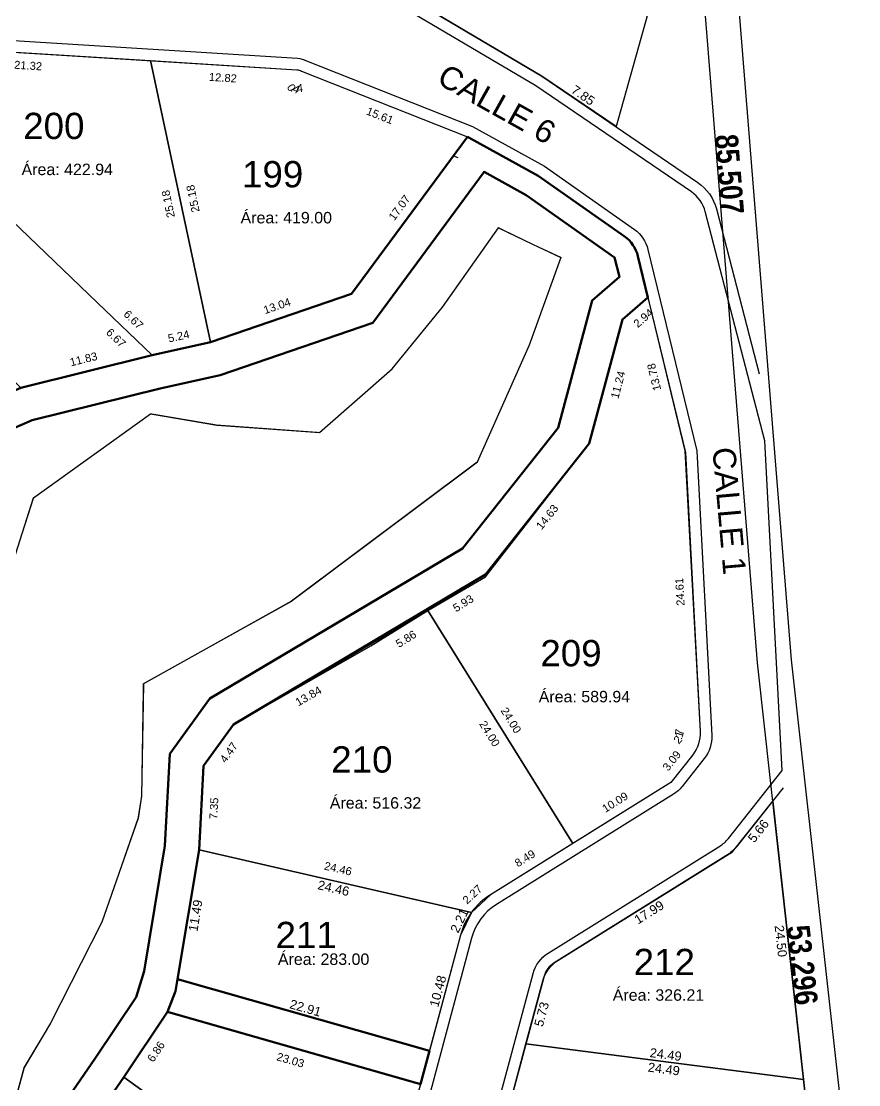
# Model space of a CAD drawing. Header units: metres. Extents: x 859577 to 860336, y 1645916 to 1646650.
# Drawn here: x 860262.6 to 860335.9, y 1646432.4 to 1646525.4 of the extents above; entities that cross this region are included whole.
import ezdxf
from ezdxf.enums import TextEntityAlignment as Align

# ---------------------------------------------------------------- set-up
doc = ezdxf.new("R2010")
doc.units = ezdxf.units.M
for name, color, linetype in [('_LINDERO', 6, 'Continuous'), ('_SENDERO', 5, 'Continuous'), ('A-CALZADA', 252, 'Continuous'), ('A-MZ_6', 2, 'Continuous'), ('A-NUMERO LOTE', 251, 'Continuous'), ('A-SENDEROS', 97, 'Continuous'), ('A-ZONA VERDE', 103, 'Continuous'), ('C-PROP', 7, 'Continuous'), ('C-PROP-LINE', 230, 'Continuous'), ('C-PROP-LINE-TEXT', 7, 'Continuous'), ('CVL_CUADCON_TIT', 7, 'Continuous'), ('GUEVARA_TEXTOS', 4, 'Continuous')]:
    doc.layers.add(name, color=color, linetype=linetype)
doc.layers.add('A-VIA', color=30, linetype='Continuous', lineweight=30)
doc.styles.add('ARIAL', font='arial.ttf')
doc.styles.add('Narrow-Negrita', font='ARIALNB.TTF')
doc.styles.get("Standard").update_dxf_attribs({"font": 'arial.ttf'})

msp = doc.modelspace()

# ---------------------------------------------------------------- linework, layer by layer
at = {"layer": '_LINDERO', "color": 7, "flags": 128}
for points in [[(860335.912, 1646416.565), (860330.034, 1646469.536), (860323.18, 1646554.768), (860316.866, 1646639.341), (860266.475, 1646638.618), (860223.477, 1646636.386), (860200.552, 1646649.65), (860183.224, 1646646.633), (860170.998, 1646646.134), (860159.878, 1646641.568), (860145.068, 1646625.172), (860105.48, 1646620.646), (860076.36964, 1646622.55813), (860040.216, 1646620.497), (860010.388, 1646563.794), (859983.268, 1646512.56), (859956.217, 1646474.82), (859894.378, 1646431.79)], [(860094.80219, 1646136.08319), (860126.61658, 1646172.93886), (860169.52798, 1646223.94869), (860217.74468, 1646281.42215), (860242.90712, 1646311.40794), (860295.39524, 1646375.129), (860332.78395, 1646417.55301), (860327.04729, 1646469.25026), (860320.18897, 1646554.53609), (860314.08463, 1646636.30078), (860266.57431, 1646635.61912), (860222.74438, 1646633.34393), (860199.99292, 1646646.50752), (860183.54385, 1646643.64356), (860171.64852, 1646643.15805), (860161.64765, 1646639.05158), (860146.53465, 1646622.32014), (860115.93388, 1646618.82162)]]:
    msp.add_lwpolyline(points, dxfattribs=at)
at = {"layer": 'A-CALZADA'}
for points in [[(860302.56734, 1646423.99672), (860307.42428, 1646442.09948, -0.1901475), (860308.73574, 1646443.86852), (860323.7519, 1646453.22139, 0.08593777), (860324.51575, 1646453.90292), (860329.22062, 1646459.83135), (860327.70315, 1646488.686), (860322.48769, 1646508.71992, 0.18119306), (860321.27622, 1646510.44161), (860307.66178, 1646519.73827), (860289.13199, 1646530.68974, -0.28191818), (860287.66418, 1646533.4587), (860290.93358, 1646586.00424, -0.41421356), (860294.11409, 1646588.81215), (860319.24597, 1646587.24844), (860318.72061, 1646593.13108), (860227.02919, 1646600.24344, 0.22463755), (860219.03738, 1646597.19394), (860114.34973, 1646487.99996, -0.10319114)], [(860210.48103, 1646448.04724), (860195.43579, 1646459.12007, -0.45278422), (860194.91939, 1646465.10985), (860251.04623, 1646523.6527, -0.22062998), (860252.61412, 1646524.26473), (860286.81471, 1646522.13676, -0.10165123), (860287.59156, 1646521.92615), (860302.11765, 1646516.18254), (860308.41352, 1646512.70197), (860316.28467, 1646507.16667, -0.18200952), (860317.47456, 1646505.41925), (860321.74069, 1646487.81446), (860323.05008, 1646462.91652, -0.18284148), (860322.40413, 1646460.89405), (860320.46177, 1646458.44655, -0.08593777), (860319.69792, 1646457.76502), (860304.22397, 1646448.12702, 0.1901475), (860302.0382, 1646445.17861), (860296.77229, 1646425.55152, -0.10956742)], [(860210.48103, 1646448.04724), (860195.43579, 1646459.12007, -0.45278422), (860194.91939, 1646465.10985), (860251.04623, 1646523.6527, -0.22062998), (860252.61412, 1646524.26473), (860286.81471, 1646522.13676, -0.10165123), (860287.59156, 1646521.92615), (860302.11765, 1646516.18254), (860308.41352, 1646512.70197), (860316.28467, 1646507.16667, -0.18200952), (860317.47456, 1646505.41925), (860321.74069, 1646487.81446), (860323.05008, 1646462.91652, -0.18284148), (860322.40413, 1646460.89405), (860320.46177, 1646458.44655, -0.08593777), (860319.69792, 1646457.76502), (860304.22397, 1646448.12702, 0.1901475), (860302.0382, 1646445.17861), (860296.77229, 1646425.55152, -0.10956742)]]:
    msp.add_lwpolyline(points, format="xyb", dxfattribs=at)
msp.add_lwpolyline([(860300.46077, 1646513.61167), (860300.83508, 1646513.46366)], dxfattribs=at)
at = {"layer": 'A-MZ_6'}
for points in [[(860319.35475, 1646586.23974), (860294.05199, 1646587.81408, 0.41421356), (860291.93165, 1646585.94214), (860288.66225, 1646533.3966, 0.28191818), (860289.64079, 1646531.55063), (860308.19871, 1646520.58252), (860321.84014, 1646511.26744, -0.18119306), (860323.45544, 1646508.97186), (860327.21239, 1646494.54043)], [(860211.14991, 1646448.79659), (860196.02854, 1646459.92546, -0.45278422), (860195.64123, 1646464.4178), (860251.76807, 1646522.96064, -0.22062998), (860252.55202, 1646523.26666), (860286.75261, 1646521.13869, -0.1111736), (860287.17433, 1646521.01579), (860301.69013, 1646515.27624)], [(860211.14991, 1646448.79659), (860196.02854, 1646459.92546, -0.45278422), (860195.64123, 1646464.4178), (860251.76807, 1646522.96064, -0.22062998), (860252.55202, 1646523.26666), (860286.75261, 1646521.13869, -0.1111736), (860287.17433, 1646521.01579), (860301.69013, 1646515.27624)], [(860301.69013, 1646515.27624), (860307.88245, 1646511.85292), (860315.40146, 1646506.56526, -0.18200952), (860316.59136, 1646504.81783), (860320.74695, 1646487.6692), (860322.03159, 1646463.24181, -0.18284148), (860321.38564, 1646461.21934), (860319.46318, 1646458.79693), (860303.69528, 1646448.97584, 0.1901475), (860301.07236, 1646445.43774), (860295.80645, 1646425.81065, -0.10956742), (860295.00592, 1646424.27444), (860280.46603, 1646406.96482), (860273.85403, 1646399.09329), (860265.28915, 1646391.2753, -0.16281266), (860262.96893, 1646390.24737), (860238.28151, 1646387.91357), (860220.23701, 1646384.89996), (860220.19001, 1646384.89596)], [(860301.69013, 1646515.27624), (860307.88245, 1646511.85292), (860315.40146, 1646506.56526, -0.18200952), (860316.59136, 1646504.81783), (860317.46602, 1646501.20841)], [(860317.46602, 1646501.20841), (860320.74695, 1646487.6692), (860322.03159, 1646463.24181, -0.18284148), (860321.38564, 1646461.21934), (860319.46318, 1646458.79693), (860303.69528, 1646448.97584, 0.1901475), (860301.07236, 1646445.43774), (860295.80645, 1646425.81065, -0.10956742), (860295.00592, 1646424.27444), (860280.46603, 1646406.96482), (860273.85403, 1646399.09329), (860265.28915, 1646391.2753, -0.16281266), (860262.96893, 1646390.24737), (860238.28151, 1646387.91357), (860220.23701, 1646384.89996), (860220.19001, 1646384.89596)], [(860329.29996, 1646458.32267), (860325.29905, 1646453.28128, -0.08593777), (860324.28059, 1646452.37257), (860309.26443, 1646443.01971, 0.1901475), (860308.39012, 1646441.84034), (860303.53318, 1646423.73758, -0.10929823), (860301.1398, 1646419.13872), (860266.46197, 1646375.69537), (860251.21475, 1646357.9156), (860241.66007, 1646346.7739), (860210.63264, 1646309.83601), (860123.55672, 1646206.17285, 0.17290047), (860122.61994, 1646203.65539), (860122.48667, 1646194.01459, 0.08036494), (860122.67325, 1646192.7507), (860127.50673, 1646177.50148, -0.18267581), (860127.35289, 1646174.67724)]]:
    msp.add_lwpolyline(points, format="xyb", dxfattribs=at)
msp.add_lwpolyline([(860304.38331, 1646426.90618), (860305.96165, 1646432.78896)], dxfattribs=at)
msp.add_lwpolyline([(860304.38331, 1646426.90618), (860305.96165, 1646432.78896)], dxfattribs=at)
at = {"layer": 'A-SENDEROS', "lineweight": 9, "flags": 128}
for points in [[(860335.912, 1646416.565), (860330.034, 1646469.536), (860323.18, 1646554.768), (860316.866, 1646639.341), (860266.475, 1646638.618), (860223.477, 1646636.386), (860200.552, 1646649.65), (860183.224, 1646646.633), (860170.998, 1646646.134), (860159.878, 1646641.568), (860145.068, 1646625.172), (860113.71355, 1646621.58732), (860112.63081, 1646618.44399), (860111.10237, 1646614.00673), (860103.58871, 1646605.81687), (860094.34843, 1646598.64828), (860081.97851, 1646597.24696), (860069.26391, 1646592.84925), (860065.1479, 1646583.47602), (860062.16952, 1646572.90974), (860022.0204, 1646545.8368)], [(860024.30313, 1646543.75774), (860064.75862, 1646571.03727), (860067.97872, 1646582.46107), (860071.4836, 1646590.44261), (860082.64573, 1646594.30336), (860095.52238, 1646595.76208), (860105.62793, 1646603.60196), (860113.73535, 1646612.43901), (860115.93388, 1646618.82162), (860146.53465, 1646622.32014), (860161.64765, 1646639.05158), (860171.64852, 1646643.15805), (860183.54385, 1646643.64356), (860199.99292, 1646646.50752), (860222.74438, 1646633.34393), (860266.57431, 1646635.61912), (860314.08463, 1646636.30078), (860320.18897, 1646554.53609), (860327.04729, 1646469.25026), (860332.78395, 1646417.55301)], [(860301.69013, 1646515.27624), (860291.54718, 1646501.54244), (860279.21656, 1646497.31381), (860274.10711, 1646496.16399), (860262.62205, 1646493.32168), (860255.96341, 1646490.42348), (860252.76718, 1646477.96551), (860253.81068, 1646460.20923), (860253.72272, 1646457.06777), (860251.76917, 1646451.0277), (860250.58693, 1646449.44655), (860242.15538, 1646438.16999), (860223.58355, 1646442.10231), (860211.87527, 1646438.95975), (860208.57303, 1646441.40456), (860206.1518, 1646443.19712), (860193.13637, 1646452.83307), (860175.53825, 1646457.12869), (860153.47896, 1646457.23509), (860147.40317, 1646457.4965), (860136.57322, 1646465.90498)], [(860263.18162, 1646426.06731), (860269.13434, 1646434.69894), (860272.69345, 1646440.02772), (860273.39519, 1646442.28146), (860275.21069, 1646453.24596), (860275.65048, 1646461.2992), (860279.14746, 1646466.13936), (860301.24032, 1646479.26855), (860309.60319, 1646489.80627), (860312.58068, 1646500.9549), (860314.96989, 1646503.01691), (860314.55895, 1646504.71271), (860306.8203, 1646510.15483), (860303.13991, 1646512.18948), (860293.40487, 1646499.008), (860280.0349, 1646494.42294), (860274.79686, 1646493.24418), (860263.58782, 1646490.47019), (860258.50496, 1646488.25784)]]:
    msp.add_lwpolyline(points, dxfattribs=at)
at = {"layer": 'A-SENDEROS', "color": 7, "lineweight": 13, "true_color": 0xffffff}
msp.add_lwpolyline([(860265.60811, 1646424.30154), (860271.61667, 1646433.01414), (860275.42894, 1646438.72196), (860276.14771, 1646440.54011), (860276.32109, 1646441.58721), (860278.19726, 1646452.91815), (860278.59799, 1646460.25619), (860281.21487, 1646463.8782), (860303.24724, 1646476.97145), (860312.34071, 1646488.42977), (860315.24057, 1646499.28773), (860317.46602, 1646501.20841), (860316.59136, 1646504.81783, 0.18200952), (860315.40146, 1646506.56526), (860307.88245, 1646511.85292), (860301.69013, 1646515.27624), (860291.54718, 1646501.54244), (860279.21656, 1646497.31381), (860274.10711, 1646496.16399), (860262.62205, 1646493.32168)], format="xyb", dxfattribs=at)
at = {"layer": 'A-SENDEROS', "lineweight": 9, "flags": 128}
msp.add_lwpolyline([(860265.60811, 1646424.30154), (860271.61667, 1646433.01414), (860275.42894, 1646438.72196), (860276.14771, 1646440.54011), (860276.32109, 1646441.58721), (860278.19726, 1646452.91815), (860278.59799, 1646460.25619), (860281.21487, 1646463.8782), (860303.24724, 1646476.97145), (860312.34071, 1646488.42977), (860315.24057, 1646499.28773), (860317.46602, 1646501.20841), (860316.59136, 1646504.81783, 0.18200952), (860315.40146, 1646506.56526), (860307.88245, 1646511.85292), (860301.69013, 1646515.27624)], format="xyb", dxfattribs=at)
at = {"layer": 'A-SENDEROS', "color": 7, "lineweight": 13, "true_color": 0xffffff}
msp.add_lwpolyline([(860258.50496, 1646488.25784), (860263.58782, 1646490.47019), (860274.79686, 1646493.24418), (860280.0349, 1646494.42294), (860293.40487, 1646499.008), (860303.13991, 1646512.18948), (860306.8203, 1646510.15483), (860314.55895, 1646504.71271), (860314.96989, 1646503.01691), (860312.58068, 1646500.9549), (860309.60319, 1646489.80627), (860301.24032, 1646479.26855), (860279.14746, 1646466.13936), (860275.65048, 1646461.2992), (860275.21069, 1646453.24596), (860273.39519, 1646442.28146), (860272.69345, 1646440.02772), (860269.13434, 1646434.69894), (860263.18162, 1646426.06731)], dxfattribs=at)
at = {"layer": 'A-SENDEROS', "lineweight": 9, "flags": 128}
msp.add_lwpolyline([(860276.32109, 1646441.58721), (860298.35786, 1646435.32025), (860297.58037, 1646432.4224), (860275.42894, 1646438.72196), (860276.14771, 1646440.54011)], close=True, dxfattribs=at)
at = {"layer": 'A-VIA'}
msp.add_lwpolyline([(860210.48103, 1646448.04724), (860195.43579, 1646459.12007, -0.45278422), (860194.91939, 1646465.10985), (860251.04623, 1646523.6527, -0.22062998), (860252.61412, 1646524.26473), (860286.81471, 1646522.13676, -0.10165123), (860287.59156, 1646521.92615), (860302.11765, 1646516.18254), (860308.41352, 1646512.70197), (860316.28467, 1646507.16667, -0.18200952), (860317.47456, 1646505.41925), (860321.74069, 1646487.81446), (860323.05008, 1646462.91652, -0.18284148), (860322.40413, 1646460.89405), (860320.46177, 1646458.44655, -0.08593777), (860319.69792, 1646457.76502), (860304.22397, 1646448.12702, 0.1901475), (860302.0382, 1646445.17861), (860296.77229, 1646425.55152, -0.10956742)], format="xyb", dxfattribs=at)
msp.add_lwpolyline([(860210.48103, 1646448.04724), (860195.43579, 1646459.12007, -0.45278422), (860194.91939, 1646465.10985), (860251.04623, 1646523.6527, -0.22062998), (860252.61412, 1646524.26473), (860286.81471, 1646522.13676, -0.10165123), (860287.59156, 1646521.92615), (860302.11765, 1646516.18254), (860308.41352, 1646512.70197), (860316.28467, 1646507.16667, -0.18200952), (860317.47456, 1646505.41925), (860321.74069, 1646487.81446), (860323.05008, 1646462.91652, -0.18284148), (860322.40413, 1646460.89405), (860320.46177, 1646458.44655, -0.08593777), (860319.69792, 1646457.76502), (860304.22397, 1646448.12702, 0.1901475), (860302.0382, 1646445.17861), (860296.77229, 1646425.55152, -0.10956742)], format="xyb", dxfattribs=at)
at = {"layer": 'A-ZONA VERDE', "flags": 128}
for points in [[(860267.07127, 1646426.20867), (860275.42894, 1646438.72196), (860297.58037, 1646432.4224), (860298.35786, 1646435.32025), (860276.32109, 1646441.58721), (860278.19726, 1646452.91815), (860278.59799, 1646460.25619), (860281.21487, 1646463.8782), (860298.21021, 1646473.83411), (860303.24724, 1646476.78482), (860312.34071, 1646488.42977), (860315.24057, 1646499.28773), (860317.46602, 1646501.20841), (860316.59136, 1646504.81783, 0.18200952), (860315.40146, 1646506.56526), (860307.88245, 1646511.85292), (860301.69013, 1646515.27624), (860291.54718, 1646501.54244), (860279.21656, 1646497.31381), (860274.10711, 1646496.16399), (860262.62205, 1646493.32168)], [(860267.07127, 1646426.20867), (860275.42894, 1646438.72196), (860276.14771, 1646440.54011), (860278.19726, 1646452.91815), (860278.59799, 1646460.25619), (860281.21487, 1646463.8782), (860298.21021, 1646473.83411), (860303.24724, 1646476.78482), (860312.34071, 1646488.42977), (860315.24057, 1646499.28773), (860317.46602, 1646501.20841), (860316.59136, 1646504.81783, 0.18200952), (860315.40146, 1646506.56526), (860307.88245, 1646511.85292), (860301.69013, 1646515.27624), (860291.54718, 1646501.54244), (860279.21656, 1646497.31381), (860274.10711, 1646496.16399), (860262.62205, 1646493.32168)]]:
    msp.add_lwpolyline(points, format="xyb", dxfattribs=at)
at = {"layer": 'A-ZONA VERDE', "color": 5, "const_width": 0.1}
msp.add_lwpolyline([(860261.75314, 1646477.52556), (860263.732, 1646483.702), (860273.959, 1646491.038), (860279.766, 1646490.052), (860288.748, 1646489.398), (860295.099, 1646494.981), (860299.496, 1646500.364), (860304.384, 1646507.316), (860307.36927, 1646505.86909), (860309.86004, 1646504.71616), (860307.08417, 1646497.0398), (860302.54576, 1646486.79869), (860286.293, 1646474.641), (860273.3278, 1646467.43106), (860273.174, 1646457.609), (860272.867, 1646455.682), (860269.70656, 1646446.58365), (860265.217, 1646437.756), (860262.891, 1646433.88), (860261.241, 1646427.817)], dxfattribs=at)
at = {"layer": 'A-ZONA VERDE'}
msp.add_lwpolyline([(860261.75314, 1646477.52556), (860263.732, 1646483.702), (860273.959, 1646491.038), (860279.766, 1646490.052), (860288.748, 1646489.398), (860295.099, 1646494.981), (860299.496, 1646500.364), (860304.384, 1646507.316), (860307.36927, 1646505.86909), (860309.86004, 1646504.71616), (860307.08417, 1646497.0398), (860302.54576, 1646486.79869), (860286.293, 1646474.641), (860273.3278, 1646467.43106), (860273.174, 1646457.609), (860272.867, 1646455.682), (860269.70656, 1646446.58365), (860265.217, 1646437.756), (860262.891, 1646433.88), (860261.241, 1646427.817)], dxfattribs=at)
at = {"layer": 'C-PROP-LINE', "color": 2, "lineweight": 30}
for points in [[(860289.64079, 1646531.55063, -0.28191818), (860288.66225, 1646533.3966), (860289.19924, 1646542.02707), (860321.35578, 1646540.02628), (860314.68002, 1646516.15675), (860308.19871, 1646520.58252)], [(860251.76807, 1646522.96064, -0.24619972), (860252.67622, 1646523.25893), (860273.9584, 1646521.93475), (860279.21656, 1646497.31381), (860274.10711, 1646496.16399), (860269.29235, 1646500.78005), (860249.0807, 1646520.15759)], [(860251.76807, 1646522.96064, -0.24619972), (860252.67622, 1646523.25893), (860273.9584, 1646521.93475), (860279.21656, 1646497.31381), (860274.10711, 1646496.16399), (860269.29235, 1646500.78005), (860249.0807, 1646520.15759)], [(860287.17433, 1646521.01579), (860301.69013, 1646515.27624), (860291.54718, 1646501.54244), (860279.21656, 1646497.31381), (860273.9584, 1646521.93475), (860286.75261, 1646521.13869, -0.11117359)], [(860287.17433, 1646521.01579), (860301.69013, 1646515.27624), (860291.54718, 1646501.54244), (860279.21656, 1646497.31381), (860273.9584, 1646521.93475), (860286.75261, 1646521.13869, -0.11117359)], [(860319.46318, 1646458.79693), (860310.89872, 1646453.46252), (860298.21021, 1646473.83411), (860303.24724, 1646476.97145), (860312.34071, 1646488.42977), (860315.24057, 1646499.28773), (860317.46602, 1646501.20841), (860320.71175, 1646487.81446), (860322.03028, 1646463.24358, -0.18311771), (860321.3845, 1646461.21791)], [(860319.46318, 1646458.79693), (860310.89872, 1646453.46252), (860298.21021, 1646473.83411), (860303.24724, 1646476.97145), (860312.34071, 1646488.42977), (860315.24057, 1646499.28773), (860317.46602, 1646501.20841), (860320.71175, 1646487.81446), (860322.03028, 1646463.24358, -0.18311771), (860321.3845, 1646461.21791)], [(860324.8685, 1646452.73875), (860328.38748, 1646457.17288), (860331.09007, 1646432.81778), (860306.80232, 1646435.92232), (860308.28787, 1646441.45926, -0.1901475), (860309.59934, 1646443.22831)], [(860324.8685, 1646452.73875), (860328.38748, 1646457.17288), (860331.09007, 1646432.81778), (860306.80232, 1646435.92232), (860308.28787, 1646441.45926, -0.1901475), (860309.59934, 1646443.22831)], [(860295.00592, 1646424.27444), (860290.75055, 1646419.20846), (860271.61666, 1646433.01414), (860275.42894, 1646438.72196), (860297.58037, 1646432.4224), (860295.80645, 1646425.81065, -0.10956742)], [(860295.00592, 1646424.27444), (860290.75055, 1646419.20846), (860271.61666, 1646433.01414), (860275.42894, 1646438.72196), (860297.58037, 1646432.4224), (860295.80645, 1646425.81065, -0.10956742)]]:
    msp.add_lwpolyline(points, format="xyb", close=True, dxfattribs=at)
for points in [[(860274.10711, 1646496.16399), (860262.62205, 1646493.32168), (860258.73042, 1646497.05271), (860242.16015, 1646512.93914), (860249.0807, 1646520.15759), (860269.29235, 1646500.78005)], [(860274.10711, 1646496.16399), (860262.62205, 1646493.32168), (860258.73042, 1646497.05271), (860242.16015, 1646512.93914), (860249.0807, 1646520.15759), (860269.29235, 1646500.78005)], [(860303.69528, 1646448.97584), (860302.0304, 1646447.43306), (860278.19726, 1646452.91815), (860278.59799, 1646460.25619), (860281.21487, 1646463.8782), (860293.23913, 1646470.73786), (860298.21021, 1646473.83411), (860310.89872, 1646453.46252)], [(860303.69528, 1646448.97584), (860302.0304, 1646447.43306), (860278.19726, 1646452.91815), (860278.59799, 1646460.25619), (860281.21487, 1646463.8782), (860293.23913, 1646470.73786), (860298.21021, 1646473.83411), (860310.89872, 1646453.46252)], [(860298.35786, 1646435.32025), (860276.32109, 1646441.58721), (860278.19726, 1646452.91815), (860302.0304, 1646447.43306), (860301.07236, 1646445.43774)], [(860298.35786, 1646435.32025), (860276.32109, 1646441.58721), (860278.19726, 1646452.91815), (860302.0304, 1646447.43306), (860301.07236, 1646445.43774)], [(860304.38331, 1646426.90618), (860306.80232, 1646435.92232), (860331.09007, 1646432.81778), (860332.78395, 1646417.55301), (860331.68396, 1646416.30488)], [(860290.75055, 1646419.20846), (860282.14449, 1646408.96302), (860265.61408, 1646424.29601), (860267.07127, 1646426.20867), (860271.61666, 1646433.01414)], [(860290.75055, 1646419.20846), (860282.14449, 1646408.96302), (860265.61408, 1646424.29601), (860267.07127, 1646426.20867), (860271.61666, 1646433.01414)]]:
    msp.add_lwpolyline(points, close=True, dxfattribs=at)
at = {"layer": 'CVL_CUADCON_TIT', "color": 7, "lineweight": 20, "ltscale": 0.5, "true_color": 0xffffff, "flags": 128}
for points in [[(860335.912, 1646416.565), (860330.034, 1646469.536), (860323.18, 1646554.768), (860316.866, 1646639.341), (860266.475, 1646638.618), (860223.477, 1646636.386), (860200.552, 1646649.65), (860183.224, 1646646.633), (860170.998, 1646646.134), (860159.878, 1646641.568), (860145.068, 1646625.172), (860113.71355, 1646621.58732), (860112.63081, 1646618.44399), (860111.10237, 1646614.00673), (860103.58871, 1646605.81687), (860094.34843, 1646598.64828), (860081.97851, 1646597.24696), (860069.26391, 1646592.84925), (860065.1479, 1646583.47602), (860062.16952, 1646572.90974), (860022.0204, 1646545.8368)], [(860024.30313, 1646543.75774), (860064.75862, 1646571.03727), (860067.97872, 1646582.46107), (860071.4836, 1646590.44261), (860082.64573, 1646594.30336), (860095.52238, 1646595.76208), (860105.62793, 1646603.60196), (860113.73535, 1646612.43901), (860115.93388, 1646618.82162), (860146.53465, 1646622.32014), (860161.64765, 1646639.05158), (860171.64852, 1646643.15805), (860183.54385, 1646643.64356), (860199.99292, 1646646.50752), (860222.74438, 1646633.34393), (860266.57431, 1646635.61912), (860314.08463, 1646636.30078), (860320.18897, 1646554.53609), (860327.04729, 1646469.25026), (860332.78395, 1646417.55301)]]:
    msp.add_lwpolyline(points, dxfattribs=at)
at = {"layer": 'CVL_CUADCON_TIT', "color": 78, "lineweight": 50, "flags": 128}
for points in [[(860301.69013, 1646515.27624), (860291.54718, 1646501.54244), (860279.21656, 1646497.31381), (860274.10711, 1646496.16399), (860262.62205, 1646493.32168), (860255.96341, 1646490.42348), (860252.76718, 1646477.96551), (860253.81068, 1646460.20923), (860253.72272, 1646457.06777), (860251.76917, 1646451.0277), (860250.58693, 1646449.44655), (860242.15538, 1646438.16999), (860223.58355, 1646442.10231), (860211.87527, 1646438.95975), (860208.57303, 1646441.40456), (860206.1518, 1646443.19712), (860193.13637, 1646452.83307), (860175.53825, 1646457.12869), (860153.47896, 1646457.23509), (860147.40317, 1646457.4965), (860136.57322, 1646465.90498)], [(860263.18162, 1646426.06731), (860269.13434, 1646434.69894), (860272.69345, 1646440.02772), (860273.39519, 1646442.28146), (860275.21069, 1646453.24596), (860275.65048, 1646461.2992), (860279.14746, 1646466.13936), (860301.24032, 1646479.26855), (860309.60319, 1646489.80627), (860312.58068, 1646500.9549), (860314.96989, 1646503.01691), (860314.55895, 1646504.71271), (860306.8203, 1646510.15483), (860303.13991, 1646512.18948), (860293.40487, 1646499.008), (860280.0349, 1646494.42294), (860274.79686, 1646493.24418), (860263.58782, 1646490.47019), (860258.50496, 1646488.25784)]]:
    msp.add_lwpolyline(points, dxfattribs=at)
msp.add_lwpolyline([(860265.60811, 1646424.30154), (860271.61667, 1646433.01414), (860275.42894, 1646438.72196), (860276.14771, 1646440.54011), (860276.32109, 1646441.58721), (860278.19726, 1646452.91815), (860278.59799, 1646460.25619), (860281.21487, 1646463.8782), (860303.24724, 1646476.97145), (860312.34071, 1646488.42977), (860315.24057, 1646499.28773), (860317.46602, 1646501.20841), (860316.59136, 1646504.81783, 0.18200952), (860315.40146, 1646506.56526), (860307.88245, 1646511.85292), (860301.69013, 1646515.27624)], format="xyb", dxfattribs=at)
msp.add_lwpolyline([(860276.32109, 1646441.58721), (860298.35786, 1646435.32025), (860297.58037, 1646432.4224), (860275.42894, 1646438.72196), (860276.14771, 1646440.54011)], close=True, dxfattribs=at)

# ---------------------------------------------------------------- texts
at = {"color": 252, "true_color": 0x939598, "style": 'ARIAL'}
msp.add_text('Área: 326.21', height=1, dxfattribs=at).set_placement((860314.39242, 1646439.70533))
at = {"insert": (860289.09918, 1646443.33287), "char_height": 1, "attachment_point": 5, "style": 'ARIAL'}
msp.add_mtext('Área: 283.00', dxfattribs=at)
at = {"layer": '_SENDERO', "color": 7, "style": 'Narrow-Negrita'}
for s, rotation, p in [('85.507', 274.5975929, (860324.61344, 1646511.99169)), ('85.507', 274.5975929, (860324.61344, 1646511.99169)), ('53.296', 276.3320001, (860330.9852, 1646442.82992)), ('53.296', 276.3320001, (860330.9852, 1646442.82992))]:
    msp.add_text(s, height=2, rotation=rotation, dxfattribs=at).set_placement(p, align=Align.MIDDLE)
at = {"layer": 'A-NUMERO LOTE', "color": 251, "true_color": 0x636466, "style": 'ARIAL'}
for s, p in [(' 200', (860261.92356, 1646515.06806)), (' 199', (860281.06826, 1646510.84569)), (' 209', (860307.16809, 1646468.95498)), (' 210', (860288.87297, 1646459.65795)), (' 211', (860284.00071, 1646444.3057)), (' 212', (860315.32921, 1646441.94402))]:
    msp.add_text(s, height=2.3, dxfattribs=at).set_placement(p)
at = {"layer": 'A-VIA', "char_height": 2, "attachment_point": 1, "style": 'ARIAL'}
for s, width, insert, rotation in [('CALLE 6', 16.4729904, (860299.86532, 1646521.73519), 330.8119127), ('CALLE 1', 20.2147366, (860325.09555, 1646488.20806), 275.0058646)]:
    msp.add_mtext_dynamic_manual_height_columns(s, width=width, gutter_width=1, heights=[-2.06821], dxfattribs=dict(at, insert=insert, rotation=rotation))
at = {"layer": 'C-PROP', "color": 252, "true_color": 0x939598, "style": 'ARIAL'}
for s, p in [('Área: 422.94', (860262.67154, 1646511.91698)), ('Área: 419.00', (860281.8318, 1646507.69461)), ('Área: 589.94', (860307.91485, 1646465.8039)), ('Área: 516.32', (860289.64019, 1646456.50687))]:
    msp.add_text(s, height=1, dxfattribs=at).set_placement(p)
at = {"layer": 'C-PROP-LINE-TEXT', "color": 252, "linetype": 'Continuous', "lineweight": 0, "true_color": 0x939598, "char_height": 0.7}
for s, insert, attachment_point, rotation in [('21.32', (860263.27073, 1646521.84829), 2, 356.4396298), ('12.82', (860280.30893, 1646520.78817), 2, 356.4396299), ('0', (860285.83908, 1646519.61614), 7, 301.6329545), ('.', (860286.15901, 1646519.29356), 7, 327.8935202), ('4', (860286.31241, 1646519.21485), 7, 337.7838631), ('4', (860286.78476, 1646519.14507), 7, 5.408614), ('15.61', (860294.15645, 1646517.44856), 2, 338.4261816), ('25.18', (860277.32094, 1646509.78092), 2, 102.0552436), ('25.18', (860275.85402, 1646509.46764), 8, 102.0552436), ('17.07', (860296.01535, 1646508.8549), 8, 53.5526905), ('13.04', (860285.13857, 1646500.13757), 8, 18.9287336), ('6.67', (860272.21877, 1646499.0134), 8, 316.2070001), ('2.94', (860316.84332, 1646499.68029), 2, 40.7959084), ('6.67', (860271.18069, 1646497.93064), 2, 316.2070001), ('5.24', (860276.49717, 1646497.4706), 8, 12.6824754), ('11.83', (860268.1844, 1646495.47087), 8, 13.9002005), ('13.78', (860318.35998, 1646494.3348), 8, 103.6217726), ('11.24', (860314.51524, 1646493.66523), 2, 75.046866), ('14.63', (860308.38145, 1646482.23438), 2, 51.5640617), ('24.61', (860320.62209, 1646475.48883), 8, 93.07168), ('5.93', (860301.12524, 1646474.76617), 2, 31.9168472), ('5.86', (860296.12119, 1646471.64938), 2, 31.9168472), ('13.84', (860287.59864, 1646466.65658), 2, 29.7041103), ('24.00', (860305.19108, 1646464.04483), 8, 301.9168472), ('24.00', (860303.91785, 1646463.2518), 2, 301.9168472), ('7', (860320.52231, 1646462.89127), 7, 82.6629421), ('2', (860320.17078, 1646462.1035), 7, 49.2404041), ('1', (860320.47163, 1646462.65281), 7, 73.3410097), ('.', (860320.41275, 1646462.49065), 7, 66.7474478), ('4.47', (860280.51436, 1646461.62797), 2, 54.1521181), ('3.09', (860319.83637, 1646460.47365), 8, 51.5640617), ('10.09', (860314.78444, 1646456.76634), 8, 31.9168472), ('7.35', (860279.14651, 1646456.54627), 2, 86.8741621), ('8.49', (860306.90049, 1646451.85579), 8, 31.9168472), ('24.46', (860290.28204, 1646450.9065), 8, 347.0393294), ('2.27', (860302.35307, 1646448.75457), 8, 42.8200338), ('6.86', (860274.14648, 1646435.45149), 2, 56.2608972), ('23.03', (860286.2995, 1646434.85079), 2, 344.1249787)]:
    msp.add_mtext(s, dxfattribs=dict(at, insert=insert, attachment_point=attachment_point, rotation=rotation))
at = {"layer": 'GUEVARA_TEXTOS', "color": 251, "true_color": 0x636466}
for s, rotation, p in [('7.85', 325.6726834, (860311.80027, 1646518.89817)), ('5.66', 51.5640619, (860327.1293, 1646454.55797)), ('24.46', 347.0393294, (860289.97029, 1646449.55191)), ('11.49', 80.598306, (860277.89057, 1646447.14813)), ('2.21', 64.3522813, (860300.97444, 1646446.71242)), ('17.99', 31.9168472, (860317.57228, 1646447.44029)), ('24.50', 276.3320001, (860329.10268, 1646444.92475)), ('10.48', 74.9813423, (860299.09697, 1646440.54484)), ('22.91', 344.1249787, (860287.51454, 1646439.06932)), ('5.73', 74.9813424, (860308.16324, 1646438.52494)), ('24.49', 352.7157653, (860319.02735, 1646435.00488)), ('24.49', 352.7157653, (860318.86505, 1646433.73521))]:
    msp.add_text(s, height=0.8, rotation=rotation, dxfattribs=at).set_placement(p, align=Align.MIDDLE_CENTER)

doc.saveas('drawing.dxf')
